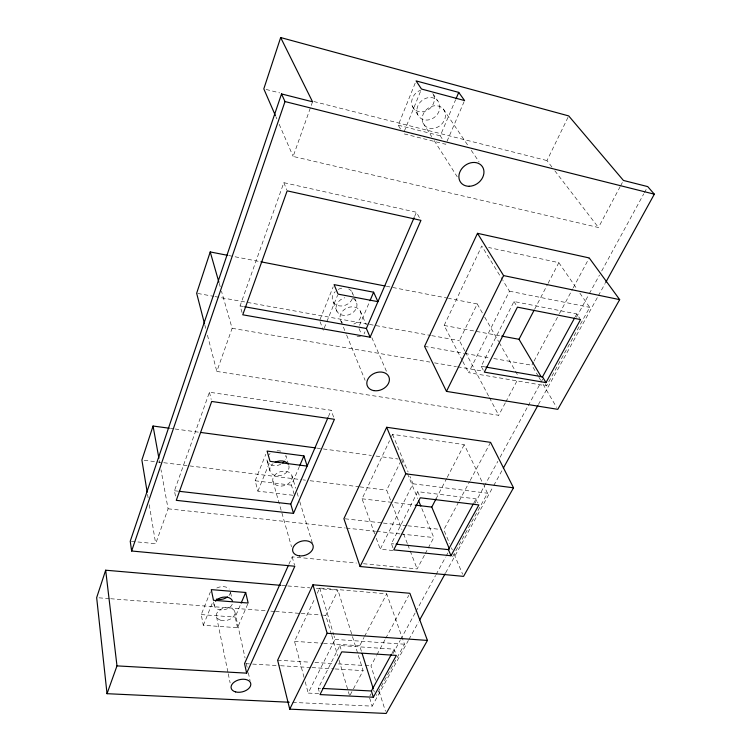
<?xml version="1.0" encoding="UTF-8"?>
<svg xmlns="http://www.w3.org/2000/svg" width="751" height="751" viewBox="0 0 751 751"><rect width="100%" height="100%" fill="white"/><g stroke="black" fill="none" stroke-linecap="round" stroke-linejoin="round"><path stroke-width="0.56" stroke-dasharray="3.75 2.82" d="M131.387 541.349L155.692 543.696L168.083 508.803L160.986 469.713M175.462 496.082L174.448 490.76L209.435 392.229L331.144 410.271L333.688 417.303M505.263 402.958L498.711 415.284L216.814 371.435L232.125 328.309L221.498 291.247M242.085 312.585L240.067 305.939L283.831 182.671L416.43 212.261L419.818 218.334M620.185 186.595L598.453 227.515L293.143 156.443L312.547 101.789M247.699 604.114L237.523 627.723L203.305 625.292L201.24 614.59L210.421 591.788M299.452 466.352L291.435 485.155L294.523 495.453L257.912 491.154L255.143 480.771L265.816 454.252M320.048 319.447L333.191 286.798M400.499 128.975L398.237 125.21L415.209 83.061M203.305 625.292L213.059 601.326M324.216 328.121L326.375 322.808M326.807 321.747L337.612 295.199M404.188 131.556L421.058 90.092M257.912 491.154L269.609 462.419M237.523 627.723L235.185 617.115L241.118 603.194M359.494 325.352L369.52 301.827M442.076 138.635L440.246 135.809L455.585 99.817M328.394 416.664L331.144 410.271M364.066 333.923L364.995 331.773M414.58 216.56L416.43 212.261M464.118 101.62L445.747 144.286L403.325 133.687M288.853 564.33L292.186 556.857L356.415 563.053M304.033 677.336L294.514 641.345L314.81 598.491M317.288 593.262L319.766 588.033L386.718 593.834L404.498 644.217L376.279 695.445M374.693 533.867L362.038 498.795L389.553 440.696M391.553 436.472L392.557 434.36L464.259 444.611L483.466 484.761M462.24 360.358L444.132 325.465L481.767 246.018L502.222 279.391M331.426 634.417L325.784 615.388L337.997 590.286L315.814 588.371M390.501 500.006L386.699 490.168L400.123 462.56M464.86 351.008L459.396 340.635L477.242 303.948L448.469 298.344M551.985 167.088L546.981 160.573L568.197 116.959M318.668 693.605L308.192 693.079L335.068 639.411L334.073 636.059M392.876 550.502L380.231 549.206L412.994 483.785L409.877 476.265M579.856 293.106L589.713 307.366L546.54 385.873L468.624 372.674L509.441 291.172L502.823 280.376M319.128 691.399L318.255 688.226L339.865 645.531L394.219 649.174L396.002 654.365M392.961 547.826L391.412 543.677L417.744 491.661L476.059 498.889L477.936 502.917M483.287 370.168L481.203 366.263L513.975 301.508L576.796 313.965L579.932 318.631M436.031 498.899L446.685 478.415M447.22 477.392L464.259 444.611M534.609 309.271L547.526 284.413M548.061 283.38L558.828 262.672L488.563 247.483M361.419 651.267L359.673 645.757L364 637.449M364.545 636.407L386.718 593.834M350.191 694.957L352.886 689.887M353.421 688.874L363.118 670.615L337.997 590.286M363.428 563.729L417.143 568.911L424.662 554.754M425.197 553.74L433.796 537.556L421.733 508.286M505.808 401.935L517.814 379.33M620.73 185.572L622.363 182.502M458.654 502.025L443.794 529.802L449.633 543.564M459.208 500.992L469.657 481.447M470.21 480.424L490.572 442.358M538.317 376.26L531.83 365.239L533.482 362.142M534.036 361.109L558.866 314.688M559.42 313.655L572.666 288.891M573.22 287.858L589.216 257.94M375.556 680.275L370.956 665.902L376.439 655.67M376.993 654.647L385.207 639.308M385.761 638.284L408.779 595.327M473.853 502.945L476.059 498.889M575.135 317.006L576.796 313.965M369.877 695.933L370.994 693.868M392.886 653.745L400.189 640.368M400.743 639.336L415.341 612.581M415.904 611.558L435.552 575.538M436.106 574.515L445.653 557.017M446.216 555.993L447.896 552.905M474.839 503.517L497.857 461.33M500.1 457.218L527.606 406.798M528.169 405.765L540.513 383.132M541.077 382.099L542.757 379.011M576.439 317.279L588.784 294.645M589.347 293.613L599.458 275.091M601.701 270.98L643.795 193.805M644.358 192.772L646.602 188.661M391.994 653.257L394.219 649.174M452.656 556.604L487.512 493.219L483.973 485.822M292.74 702.41L372.167 706.137L408.356 640.472M408.92 639.448L418.532 622.006M445.681 572.76L493.182 486.582M493.745 485.55L502.222 470.164M538.42 404.498L597.787 296.776M598.359 295.744L605.146 283.437M318.255 688.226L320.564 688.348M245.708 663.668L251.519 664.015M252.683 664.081L279.419 665.668M280.583 665.733L310.811 667.517M311.975 667.592L334.054 668.897M335.218 668.963L363.118 670.615M277.635 660.213L310.294 662.204M314.96 662.485L333.632 663.621M338.297 663.912L363.963 665.47M365.127 665.546L370.956 665.902M294.514 641.345L322.442 643.241M323.606 643.316L359.673 645.757M335.068 639.411L404.498 644.217M201.24 614.59L235.185 617.115M99.001 597.834L109.524 598.641M110.688 598.735L266.164 610.77M270.848 611.136L274.35 611.408M275.523 611.492L300.071 613.398M301.235 613.492L322.282 615.116M323.446 615.21L325.784 615.388M281.963 585.442L286.629 585.846M287.802 585.949L309.975 587.864M391.412 543.677L393.74 543.921M168.083 508.803L345.225 527.972M346.389 528.103L375.528 531.257M376.692 531.379L400.001 533.905M401.165 534.027L433.796 537.556M345.066 518.8L382.231 522.94M383.395 523.072L406.629 525.653M407.793 525.784L441.475 529.539M174.448 490.76L177.94 491.154M362.038 498.795L414.336 505.019M255.143 480.771L291.435 485.155M144.201 460.316L301.996 479.739M303.16 479.88L305.479 480.171M310.116 480.743L358.847 486.742M360.011 486.883L386.699 490.168M412.994 483.785L487.512 493.219M170.477 428.38L173.96 428.849M175.124 428.999L199.513 432.285M316.828 448.075L371.416 455.425M376.063 456.045L398.133 459.021M232.125 328.309L429.863 362.076M434.491 362.864L456.458 366.61M457.612 366.807L483.053 371.154M481.203 366.263L485.747 367.051M357.063 336.157L360.433 336.748M424.568 346.361L463.78 353.261M464.935 353.468L489.154 357.729M493.764 358.537L531.83 365.239M240.067 305.939L243.512 306.549M197.795 293.472L213.932 296.382M215.086 296.589L368.356 324.225M369.511 324.432L430.586 335.444M431.741 335.65L459.396 340.635M444.132 325.465L501.724 336.101M228.642 255.528L259.715 261.573M386.324 286.234L447.324 298.119M509.441 291.172L589.713 307.366M398.237 125.21L440.246 135.809M266.079 89.444L279.729 92.899M313.843 101.535L546.981 160.573M554.839 170.806L598.453 227.515M558.828 262.672L577.228 289.304M432.792 93.575L437.636 100.728A12.288 10.467 -41.7 0 1 429.656 119.681A12.288 10.467 -41.7 0 1 417.819 105.966A12.288 10.467 -41.7 0 1 437.636 100.728M443.221 108.961A12.429 10.533 -41.1 0 1 435.092 128.074A12.429 10.533 -41.1 0 1 423.17 114.274A12.429 10.533 -41.1 0 1 443.221 108.961L468.004 145.534M471.262 150.35L479.091 161.897M412.506 106.482L417.706 114.659M423.029 123.023L431.731 136.71M434.219 140.615L457.218 176.776M513.975 301.508L516.857 306.22M545.367 383.883L546.54 385.873M538.908 377.265L540.673 380.269M543.039 384.277L556.604 407.333M477.242 303.948L482.452 313.111M484.77 317.185L498.655 341.63M499.227 342.644L518.321 376.251M465.404 352.041L488.882 396.622M489.427 397.664L498.711 415.284M462.766 361.391L468.624 372.674M275.917 116.752L276.847 118.902M279.175 124.262L293.143 156.443M352.031 292.055L356.087 301.395M360.236 310.942L366.263 324.836M371.829 337.65L386.671 371.839M359.034 328.562L361.315 333.923M451.426 547.798L452.327 549.91M454.12 554.154L462.644 574.262M417.744 491.661L419.856 496.768M392.557 434.36L408.103 471.966M401.616 459.49L404.301 465.995M407.427 473.581L417.706 498.523M333.144 301.986L336.992 311.412M340.926 321.043L346.202 333.979M346.643 335.059L365.117 380.325M283.831 182.671L286.751 189.825M392.191 504.381L401.916 529.539M403.616 533.914L407.417 543.752M407.84 544.851L417.143 568.911M320.029 321.616L323.352 330.243M376.279 538.251L380.231 549.206M379.105 691.333L385.47 711.235M373.623 689.859L374.317 692.065M369.633 697.979L372.167 706.137M288.553 464.569L285.84 455.622A9.725 7.21 -16.3 0 1 285.521 459.452M291.998 475.946A9.913 7.228 -16.4 0 1 279.306 486.01A9.913 7.228 -16.4 0 1 276.068 473.919A9.913 7.228 -16.4 0 1 291.998 475.946L295.734 488.272M297.096 492.759L298.457 497.246M299.809 501.724L312.388 543.198M339.865 645.531L341.452 650.807M319.766 588.033L333.735 634.942M331.754 635.534L337.715 655.679M339.048 660.157L349.647 695.97M219.245 283.39L220.212 286.76M267.14 460.945L270.013 471.065M272.942 481.382L291.501 546.784M292.186 556.857L294.542 565.203M305.225 681.833L308.192 693.079M204.826 324.986L205.708 328.384M207.464 335.181L216.814 371.435M209.435 392.229L211.191 399.419M230.585 592.605L231.505 596.773M234.781 611.549L245.07 658.017M246.328 663.687L247.323 668.221M248.328 672.755L250.092 680.688M213.509 601.992L214.373 606.179M216.56 616.843L228.032 672.671M228.266 673.816L230.135 682.931M159.315 460.523L159.738 462.823M147.562 494.411L148.125 497.847M149.261 504.728L155.692 543.696M433.637 94.992A12.147 10.401 -42.3 0 1 426.624 110.66A12.147 10.401 -42.3 0 1 412.046 105.234A12.147 10.401 -42.3 0 1 420.682 90.176M352.66 298.25A10.796 8.712 -23.8 0 1 353.148 312.407A10.796 8.712 -23.8 0 1 336.964 311.355A10.796 8.712 -23.8 0 1 344.803 297.743M342.39 322.827A10.908 8.74 -23.7 0 1 345.338 308.839A10.908 8.74 -23.7 0 1 360.546 311.562A10.908 8.74 -23.7 0 1 352.266 324.601M288.891 465.686A9.819 7.219 -16.4 0 1 276.368 475.702A9.819 7.219 -16.4 0 1 273.035 463.667M280.743 464.268A9.725 7.21 -16.3 0 1 270.238 464.587A9.725 7.21 -16.3 0 1 267.403 457.106M268.483 455.237A9.725 7.21 -16.3 0 1 270.116 453.576M277.053 450.844A9.725 7.21 -16.3 0 1 281.766 451.473M352.266 298.851A10.683 8.683 -23.9 0 1 336.908 305.216A10.683 8.683 -23.9 0 1 335.265 291.595M338.241 289.426A10.683 8.683 -23.9 0 1 342.663 288.027M348.624 288.919A10.683 8.683 -23.9 0 1 352.81 294.185M230.35 592.145A9.331 6.28 -13.2 0 1 228.971 595.468M216.786 588.024A9.331 6.28 -13.2 0 1 229.28 589.075M232.266 604.255A9.416 6.28 -13.3 0 1 220.719 609.981A9.416 6.28 -13.3 0 1 214.495 602.856M220.691 620.223A9.5 6.28 -13.4 0 0 235.007 613.173A9.5 6.28 -13.4 0 0 221.282 609.099A9.5 6.28 -13.4 0 0 220.691 620.223"/><path stroke-width="1.13" d="M280.79 585.339L105.675 570.206L96.663 597.646L107.027 693.689L289.238 702.241M169.313 428.22L153.054 426.033L141.883 460.025L147.177 492.121M227.487 255.302L210.224 251.942L196.649 293.265L204.535 323.859M605.71 282.414L654.337 194.18L647.728 186.605L623.443 180.456L568.704 115.917L280.667 37.55L263.808 88.871L275.448 115.682M280.667 37.55L312.547 101.789L281.522 93.931L130.233 541.236L131.632 551.009L294.833 566.245L246.647 673.149L116.987 665.884L107.027 693.689M131.632 551.009L285.005 101.563L281.522 93.931M241.118 603.194L245.68 592.473L211.294 589.619L213.481 600.284L248.159 603.034L245.68 592.473M369.971 300.757L373.613 292.205L334.073 284.62L338.044 294.129L377.96 301.667L373.613 292.205M456.035 98.757L458.739 92.401L416.073 80.892L421.489 89.031L464.578 100.55L458.739 92.401M299.893 465.31L303.902 455.904L267.093 451.069L270.041 461.349L307.168 466.099L303.902 455.904M293.5 513.384L334.42 419.302L211.698 401.466L176.269 500.335L293.5 513.384L290.759 504.062L327.934 417.734M370.13 337.199L420.945 220.362L287.164 190.848L242.751 314.8L370.13 337.199L366.366 328.497L414.111 217.64M288.375 565.4L244.544 663.602L246.647 673.149M312.942 584.794L277.635 660.213L289.726 709.16L386.183 713.45L427.441 640.434L409.877 593.281L312.942 584.794L327.145 633.29L289.726 709.16M386.69 427.272L343.902 518.669L360.086 566.517L463.545 576.383L513.515 487.803L490.572 442.358L386.69 427.272L405.803 473.834L360.086 566.517M477.495 233.317L424.568 346.361L446.469 391.384L557.786 409.333L619.678 299.63L589.216 257.94L477.495 233.317L503.583 275.589L619.678 299.63M446.469 391.384L503.583 275.589M449.474 549.075L431.778 507.094L436.031 498.899M541.264 376.946L518.997 339.292L534.064 310.304M450.994 555.759L478.875 504.935L420.278 497.791L393.731 549.892L450.994 555.759L448.422 549.629L473.299 503.959M545.968 382.616L484.329 372.111L517.43 307.159L580.551 319.56L545.968 382.616L542.541 376.842L574.581 318.02M373.36 697.238L396.359 655.407L341.771 651.859L319.992 694.581L373.36 697.238L371.388 690.986L391.431 654.281M419.668 619.95L445.118 573.783M503.358 468.108L537.847 405.531M322.874 688.46L371.388 690.986M327.145 633.29L427.441 640.434M396.068 544.165L448.422 549.629M179.104 491.295L290.759 504.062M415.5 505.16L431.778 507.094M405.803 473.834L513.515 487.803M200.677 432.445L315.664 447.915M485.747 367.051L542.541 376.842M244.657 306.755L366.366 328.497M501.724 336.101L518.997 339.292M260.869 261.799L385.169 286.009M285.005 101.563L654.337 194.18M418.598 500.692L420.832 506.118M362.113 653.473L373.275 688.751M210.224 251.942L218.916 282.263M153.054 426.033L158.902 458.223M105.675 570.206L116.987 665.884M275.129 462.316A9.819 7.219 -16.4 0 1 288.084 463.977M284.432 461.302A9.725 7.21 -16.3 0 1 282.798 462.945M227.459 596.942A9.331 6.28 -13.2 0 1 216.363 599.129M215.481 601.204A9.416 6.28 -13.3 0 1 224.887 597.045A9.416 6.28 -13.3 0 1 232.434 600.941M469.234 186.276A13.415 10.927 -37.7 0 0 483.212 168.177A13.415 10.927 -37.7 0 0 461.827 168.628A13.415 10.927 -37.7 0 0 469.234 186.276M373.876 390.633A11.697 8.909 -23.1 0 0 389.309 378.307A11.697 8.909 -23.1 0 0 371.144 375.275A11.697 8.909 -23.1 0 0 373.876 390.633M299.461 555.862A10.552 7.275 -16.7 0 0 313.064 545.442A10.552 7.275 -16.7 0 0 296.213 543.686A10.552 7.275 -16.7 0 0 299.461 555.862M235.617 691.915A10.063 6.252 -13.9 0 0 250.815 684.574A10.063 6.252 -13.9 0 0 236.387 680.782A10.063 6.252 -13.9 0 0 235.617 691.915"/></g></svg>
